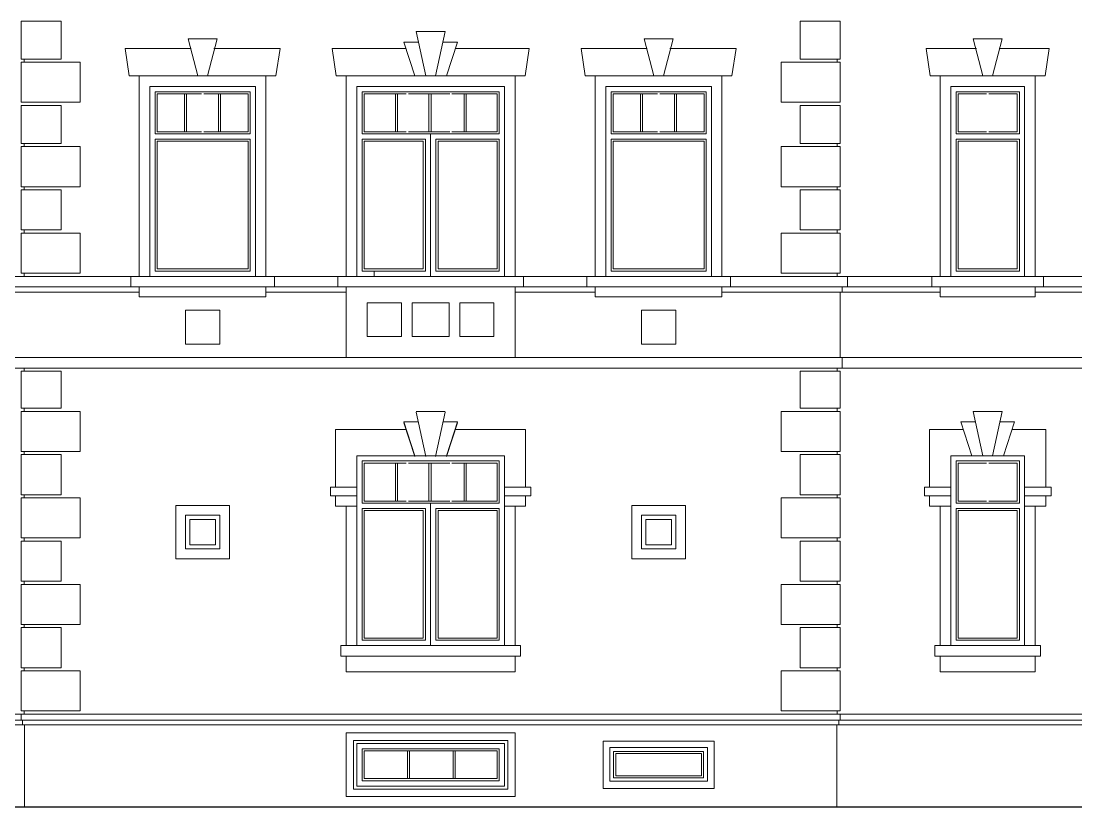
# Model space of a CAD drawing. Header units: millimetres. Extents: x 574812 to 785403, y 231698 to 285481.
# Drawn here: x 717776 to 727769, y 269263 to 276712 of the extents above; entities that cross this region are included whole.
import ezdxf

# ---------------------------------------------------------------- set-up
doc = ezdxf.new("R2010")
doc.units = ezdxf.units.MM
doc.layers.add('WALL-outdoor', color=14, linetype='Continuous', lineweight=30)
doc.layers.add('Баллюстрада', color=7, linetype='Continuous', lineweight=5)

msp = doc.modelspace()

# ---------------------------------------------------------------- linework, layer by layer
at = {"layer": 'WALL-outdoor', "lineweight": 9}
for p, q in [((717775.8, 276712.4), (717775.8, 276352.4)), ((717775.8, 276712.4), (718155.8, 276712.4)), ((718155.8, 276712.4), (718155.8, 276352.4)), ((725155.8, 276712.4), (725155.8, 276352.4)), ((725535.8, 276712.4), (725155.8, 276712.4)), ((725535.8, 276712.4), (725535.8, 276352.4)), ((721610.5, 276192.4), (721518.7, 276612.4)), ((721792.9, 276612.4), (721518.7, 276612.4)), ((721701.1, 276192.4), (721792.9, 276612.4)), ((719450.5, 276192.4), (719358.8, 276544.4)), ((719632.9, 276544.4), (719358.8, 276544.4)), ((719541.2, 276192.4), (719632.9, 276544.4)), ((721505.8, 276192.4), (721402.5, 276512.4)), ((721540.6, 276512.4), (721402.5, 276512.4)), ((721909.1, 276512.4), (721771, 276512.4)), ((721805.8, 276192.4), (721909.1, 276512.4)), ((723770.4, 276192.4), (723678.7, 276544.4)), ((723952.8, 276544.4), (723678.7, 276544.4)), ((723861.1, 276192.4), (723952.8, 276544.4)), ((726888.2, 276192.4), (726796.5, 276544.4)), ((727070.6, 276544.4), (726796.5, 276544.4)), ((726978.9, 276192.4), (727070.6, 276544.4)), ((719388.4, 276451), (718762.4, 276451.1)), ((718801.2, 276192.4), (718762.4, 276451.1)), ((719603.3, 276451), (720229.3, 276451.1)), ((720190.5, 276192.4), (720229.3, 276451.1)), ((721422.3, 276451), (720722.4, 276451)), ((720761.2, 276192.4), (720722.4, 276451)), ((721889.3, 276451), (722589.2, 276451)), ((722550.4, 276192.4), (722589.2, 276451)), ((723708.3, 276451), (723082.3, 276451.1)), ((723121.1, 276192.4), (723082.3, 276451.1)), ((723923.2, 276451), (724549.2, 276451.1)), ((724510.4, 276192.4), (724549.2, 276451.1)), ((726826.1, 276451), (726350.1, 276451.1)), ((726388.9, 276192.4), (726350.1, 276451.1)), ((727041, 276451), (727517, 276451.1)), ((727478.2, 276192.4), (727517, 276451.1)), ((717775.8, 276352.4), (718155.8, 276352.4)), ((717775.8, 276322.4), (717775.8, 275942.4)), ((717775.8, 276322.4), (718335.8, 276322.4)), ((717805.8, 276352.4), (717805.8, 276322.4)), ((718335.8, 276322.4), (718335.8, 275942.4)), ((724975.8, 276322.4), (724975.8, 275942.4)), ((725535.8, 276322.4), (724975.8, 276322.4)), ((725535.8, 276352.4), (725155.8, 276352.4)), ((725505.8, 276352.4), (725505.8, 276322.4)), ((725535.8, 276322.4), (725535.8, 275942.4)), ((719450.5, 276192.4), (718801.2, 276192.4)), ((718895.9, 274292.4), (718895.9, 276192.4)), ((719450.5, 276192.4), (719541.2, 276192.4)), ((719541.2, 276192.4), (720190.5, 276192.4)), ((720095.9, 274292.4), (720095.9, 276192.4)), ((722455.8, 276192.4), (720761.2, 276192.4)), ((720855.8, 274292.4), (720855.8, 276192.4)), ((721610.5, 276192.4), (721701.1, 276192.4)), ((721901.1, 276192.4), (722550.4, 276192.4)), ((722455.8, 274292.4), (722455.8, 276192.4)), ((723770.4, 276192.4), (723121.1, 276192.4)), ((723215.7, 274292.4), (723215.7, 276192.4)), ((723770.4, 276192.4), (723861.1, 276192.4)), ((723861.1, 276192.4), (724510.4, 276192.4)), ((724415.7, 274292.4), (724415.7, 276192.4)), ((726888.2, 276192.4), (726388.9, 276192.4)), ((726483.5, 274292.4), (726483.5, 276192.4)), ((726888.2, 276192.4), (726978.9, 276192.4)), ((726978.9, 276192.4), (727478.2, 276192.4)), ((727383.5, 274292.4), (727383.5, 276192.4)), ((718995.9, 276092.4), (718995.9, 274292.4)), ((719995.9, 276092.4), (718995.9, 276092.4)), ((718995.9, 276092.4), (718995.9, 274292.4)), ((719995.9, 276092.4), (718995.9, 276092.4)), ((718995.9, 276092.4), (718995.9, 274292.4)), ((719995.9, 276092.4), (718995.9, 276092.4)), ((718995.9, 276092.4), (718995.9, 274292.4)), ((718995.9, 276092.4), (718995.9, 276092.4)), ((719945.9, 276042.4), (719045.9, 276042.4)), ((719045.9, 275642.9), (719045.9, 276042.4)), ((719065.9, 276022.4), (719485.9, 276022.4)), ((719065.9, 275662.9), (719065.9, 276022.4)), ((719323.4, 276022.4), (719323.4, 275662.9)), ((719343.4, 276022.4), (719343.4, 275662.9)), ((719645.9, 276092.4), (719345.9, 276092.4)), ((719505.9, 276022.4), (719925.9, 276022.4)), ((719646.3, 276022.4), (719646.3, 275662.9)), ((719666.3, 276022.4), (719666.3, 275662.9)), ((719925.9, 275662.9), (719925.9, 276022.4)), ((719945.9, 276042.4), (719945.9, 275642.9)), ((719995.9, 276092.4), (719995.9, 274292.4)), ((719995.9, 276092.4), (719995.9, 274292.4)), ((719995.9, 276092.4), (719995.9, 274292.4)), ((719995.9, 276092.4), (719995.9, 276092.4)), ((720955.8, 276092.4), (722355.8, 276092.4)), ((720955.8, 276092.4), (720955.8, 274292.4)), ((721005.8, 276042.4), (721444.4, 276042.4)), ((721005.8, 276042.4), (721005.8, 275642.9)), ((721424.4, 276022.4), (721025.8, 276022.4)), ((721025.8, 275662.9), (721025.8, 276022.4)), ((721155.8, 276092.4), (722155.8, 276092.4)), ((721323.2, 276022.4), (721323.2, 275662.9)), ((721343.2, 276022.4), (721343.2, 275662.9)), ((721444.4, 276042.4), (721877, 276042.4)), ((721837.1, 276022.4), (721444.5, 276022.4)), ((721505.8, 276092.4), (721805.8, 276092.4)), ((721639.4, 276022.4), (721639.4, 275662.9)), ((721659.4, 276022.4), (721659.4, 275662.9)), ((721705.8, 276042.4), (722305.8, 276042.4)), ((722285.8, 276022.4), (721857.1, 276022.4)), ((721972.9, 276022.4), (721972.9, 275662.9)), ((721992.9, 276022.4), (721992.9, 275662.9)), ((722285.8, 275662.9), (722285.8, 276022.4)), ((722305.8, 275642.9), (722305.8, 276042.4)), ((722355.8, 276092.4), (722355.8, 274292.4)), ((723315.7, 276092.4), (723315.7, 274292.4)), ((724315.7, 276092.4), (723315.7, 276092.4)), ((723315.7, 276092.4), (723315.7, 274292.4)), ((724315.7, 276092.4), (723315.7, 276092.4)), ((723315.7, 276092.4), (723315.7, 274292.4)), ((724315.7, 276092.4), (723315.7, 276092.4)), ((723315.7, 276092.4), (723315.7, 274292.4)), ((723315.7, 276092.4), (723315.7, 276092.4)), ((724265.7, 276042.4), (723365.7, 276042.4)), ((723365.7, 275642.9), (723365.7, 276042.4)), ((723385.7, 276022.4), (723805.7, 276022.4)), ((723385.7, 275662.9), (723385.7, 276022.4)), ((723643.3, 276022.4), (723643.3, 275662.9)), ((723663.3, 276022.4), (723663.3, 275662.9)), ((723965.7, 276092.4), (723665.7, 276092.4)), ((723825.7, 276022.4), (724245.7, 276022.4)), ((723966.2, 276022.4), (723966.2, 275662.9)), ((723986.2, 276022.4), (723986.2, 275662.9)), ((724245.7, 275662.9), (724245.7, 276022.4)), ((724265.7, 276042.4), (724265.7, 275642.9)), ((724315.7, 276092.4), (724315.7, 274292.4)), ((724315.7, 276092.4), (724315.7, 274292.4)), ((724315.7, 276092.4), (724315.7, 274292.4)), ((724315.7, 276092.4), (724315.7, 276092.4)), ((726583.5, 276092.4), (726583.5, 274292.4)), ((727283.5, 276092.4), (726583.5, 276092.4)), ((726583.5, 276092.4), (726583.5, 274292.4)), ((727283.5, 276092.4), (726583.5, 276092.4)), ((726583.5, 276092.4), (726583.5, 274292.4)), ((727283.5, 276092.4), (726583.5, 276092.4)), ((726583.5, 276092.4), (726583.5, 274292.4)), ((726583.5, 276092.4), (726583.5, 276092.4)), ((727233.5, 276042.4), (726633.5, 276042.4)), ((726633.5, 275642.9), (726633.5, 276042.4)), ((726653.5, 276022.4), (726923.5, 276022.4)), ((726653.5, 275662.9), (726653.5, 276022.4)), ((727083.5, 276092.4), (726783.5, 276092.4)), ((726943.5, 276022.4), (727213.5, 276022.4)), ((727213.5, 275662.9), (727213.5, 276022.4)), ((727233.5, 276042.4), (727233.5, 275642.9)), ((727283.5, 276092.4), (727283.5, 274292.4)), ((727283.5, 276092.4), (727283.5, 274292.4)), ((727283.5, 276092.4), (727283.5, 274292.4)), ((727283.5, 276092.4), (727283.5, 276092.4)), ((717775.8, 275942.4), (718335.8, 275942.4)), ((717775.8, 275912.4), (717775.8, 275552.4)), ((717775.8, 275912.4), (718155.8, 275912.4)), ((718155.8, 275912.4), (718155.8, 275552.4)), ((725535.8, 275942.4), (724975.8, 275942.4)), ((725155.8, 275912.4), (725155.8, 275552.4)), ((725535.8, 275912.4), (725155.8, 275912.4)), ((725535.8, 275912.4), (725535.8, 275552.4)), ((719045.9, 275642.9), (719945.9, 275642.9)), ((719485.9, 275662.9), (719065.9, 275662.9)), ((719925.9, 275662.9), (719505.9, 275662.9)), ((721005.8, 275642.9), (721444.4, 275642.9)), ((721424.4, 275662.9), (721025.8, 275662.9)), ((721444.4, 275642.9), (721877, 275642.9)), ((721837.1, 275662.9), (721444.5, 275662.9)), ((721655.8, 274292.4), (721655.8, 275642.9)), ((722305.8, 275642.9), (721655.8, 275642.9)), ((721857.1, 275662.9), (722285.8, 275662.9)), ((723365.7, 275642.9), (724265.7, 275642.9)), ((723805.7, 275662.9), (723385.7, 275662.9)), ((724245.7, 275662.9), (723825.7, 275662.9)), ((726633.5, 275642.9), (727233.5, 275642.9)), ((726923.5, 275662.9), (726653.5, 275662.9)), ((727213.5, 275662.9), (726943.5, 275662.9)), ((717775.8, 275552.4), (718155.8, 275552.4)), ((717775.8, 275522.4), (717775.8, 275142.4)), ((717775.8, 275522.4), (718335.8, 275522.4)), ((717805.8, 275552.4), (717805.8, 275522.4)), ((718335.8, 275522.4), (718335.8, 275142.4)), ((719045.9, 274342.4), (719045.9, 275592.9)), ((719045.9, 275592.9), (719945.9, 275592.9)), ((719065.9, 274362.4), (719065.9, 275572.9)), ((719065.9, 275572.9), (719925.9, 275572.9)), ((719925.9, 274362.4), (719925.9, 275572.9)), ((719945.9, 275592.9), (719945.9, 274342.4)), ((719945.9, 275192.4), (719945.9, 275563)), ((721005.8, 275592.9), (721605.8, 275592.9)), ((721005.8, 275592.9), (721005.8, 274342.4)), ((721585.8, 275572.9), (721025.8, 275572.9)), ((721025.8, 274362.4), (721025.8, 275572.9)), ((721585.8, 274362.4), (721585.8, 275572.9)), ((721605.8, 274342.4), (721605.8, 275592.9)), ((722305.8, 275592.9), (721705.8, 275592.9)), ((721705.8, 274342.4), (721705.8, 275592.9)), ((722285.8, 275572.9), (721725.8, 275572.9)), ((721725.8, 274362.4), (721725.8, 275572.9)), ((721865.8, 275572.9), (721862.8, 275572.9)), ((722285.8, 274362.4), (722285.8, 275572.9)), ((722305.8, 275592.9), (722305.8, 274342.4)), ((723365.7, 274342.4), (723365.7, 275592.9)), ((723365.7, 275592.9), (724265.7, 275592.9)), ((723385.7, 274362.4), (723385.7, 275572.9)), ((723385.7, 275572.9), (724245.7, 275572.9)), ((724245.7, 274362.4), (724245.7, 275572.9)), ((724265.7, 275592.9), (724265.7, 274342.4)), ((724265.7, 275192.4), (724265.7, 275563)), ((724975.8, 275522.4), (724975.8, 275142.4)), ((725535.8, 275522.4), (724975.8, 275522.4)), ((725535.8, 275552.4), (725155.8, 275552.4)), ((725505.8, 275552.4), (725505.8, 275522.4)), ((725535.8, 275522.4), (725535.8, 275142.4)), ((726633.5, 274342.4), (726633.5, 275592.9)), ((726633.5, 275592.9), (727233.5, 275592.9)), ((726653.5, 274362.4), (726653.5, 275572.9)), ((726653.5, 275572.9), (727213.5, 275572.9)), ((727213.5, 274362.4), (727213.5, 275572.9)), ((727233.5, 275592.9), (727233.5, 274342.4)), ((727233.5, 275192.4), (727233.5, 275563)), ((717775.8, 275142.4), (718335.8, 275142.4)), ((717775.8, 275112.4), (717775.8, 274732.4)), ((717775.8, 275112.4), (718155.8, 275112.4)), ((717805.8, 275142.4), (717805.8, 275112.4)), ((718155.8, 275112.4), (718155.8, 274732.4)), ((725535.8, 275142.4), (724975.8, 275142.4)), ((725155.8, 275112.4), (725155.8, 274732.4)), ((725535.8, 275112.4), (725155.8, 275112.4)), ((725505.8, 275142.4), (725505.8, 275112.4)), ((725535.8, 275112.4), (725535.8, 274732.4)), ((717775.8, 274732.4), (718155.8, 274732.4)), ((717805.8, 274732.4), (717805.8, 274702.4)), ((725535.8, 274732.4), (725155.8, 274732.4)), ((725505.8, 274732.4), (725505.8, 274702.4)), ((717775.8, 274702.4), (717775.8, 274322.4)), ((717775.8, 274702.4), (718335.8, 274702.4)), ((718335.8, 274702.4), (718335.8, 274322.4)), ((724975.8, 274702.4), (724975.8, 274322.4)), ((725535.8, 274702.4), (724975.8, 274702.4)), ((725535.8, 274702.4), (725535.8, 274322.4)), ((717775.8, 274322.4), (718335.8, 274322.4)), ((717805.8, 274322.4), (717805.8, 274292.4)), ((719945.9, 274342.4), (719045.9, 274342.4)), ((719065.9, 274362.4), (719925.9, 274362.4)), ((721005.8, 274342.4), (721605.8, 274342.4)), ((721585.8, 274362.4), (721025.8, 274362.4)), ((721119.3, 274342.4), (721119.3, 274292.4)), ((721585.8, 274362.4), (721400.8, 274362.4)), ((721705.8, 274342.4), (722305.8, 274342.4)), ((722285.8, 274362.4), (721725.8, 274362.4)), ((721910.8, 274362.4), (721725.8, 274362.4)), ((724265.7, 274342.4), (723365.7, 274342.4)), ((723385.7, 274362.4), (724245.7, 274362.4)), ((725535.8, 274322.4), (724975.8, 274322.4)), ((725505.8, 274322.4), (725505.8, 274292.4)), ((727233.5, 274342.4), (726633.5, 274342.4)), ((726653.5, 274362.4), (727213.5, 274362.4)), ((731093.5, 274292.4), (712905.8, 274292.4)), ((717775.8, 274292.4), (718155.8, 274292.4)), ((717775.8, 274292.4), (718155.8, 274292.4)), ((718816.2, 274292.4), (718816.2, 274192.4)), ((720145.9, 274292.4), (718921.8, 274292.4)), ((719995.9, 274292.4), (718995.9, 274292.4)), ((719995.9, 274292.4), (718995.9, 274292.4)), ((719995.9, 274292.4), (718995.9, 274292.4)), ((720175.5, 274292.4), (720175.5, 274192.4)), ((720776.2, 274292.4), (720776.2, 274192.4)), ((722505.8, 274292.4), (720805.8, 274292.4)), ((720955.8, 274292.4), (722355.8, 274292.4)), ((721155.8, 274292.4), (722155.8, 274292.4)), ((722535.4, 274292.4), (722535.4, 274192.4)), ((723136.1, 274292.4), (723136.1, 274192.4)), ((724465.7, 274292.4), (723241.6, 274292.4)), ((724315.7, 274292.4), (723315.7, 274292.4)), ((724315.7, 274292.4), (723315.7, 274292.4)), ((724315.7, 274292.4), (723315.7, 274292.4)), ((724495.4, 274292.4), (724495.4, 274192.4)), ((725535.8, 274292.4), (725155.8, 274292.4)), ((725535.8, 274292.4), (725155.8, 274292.4)), ((725605.8, 274292.4), (725605.8, 274192.4)), ((726403.9, 274292.4), (726403.9, 274192.4)), ((727433.5, 274292.4), (726509.4, 274292.4)), ((727283.5, 274292.4), (726583.5, 274292.4)), ((727283.5, 274292.4), (726583.5, 274292.4)), ((727283.5, 274292.4), (726583.5, 274292.4)), ((727463.2, 274292.4), (727463.2, 274192.4)), ((731093.5, 274192.4), (712905.8, 274192.4)), ((718895.9, 274142.4), (715061.2, 274142.4)), ((718895.9, 274099.6), (718895.9, 274192.4)), ((718895.9, 274192.4), (718895.9, 274099.6)), ((718921.8, 274192.4), (720145.9, 274192.4)), ((720095.9, 274099.6), (720095.9, 274192.4)), ((720095.9, 274192.4), (720095.9, 274099.6)), ((720855.8, 274142.4), (720095.9, 274142.4)), ((722505.8, 274192.4), (720805.8, 274192.4)), ((720855.8, 273522.4), (720855.8, 274192.4)), ((722455.8, 273522.4), (722455.8, 274192.4)), ((723215.7, 274142.4), (722455.8, 274142.4)), ((723215.7, 274099.6), (723215.7, 274192.4)), ((723215.7, 274192.4), (723215.7, 274099.6)), ((723241.6, 274192.4), (724465.7, 274192.4)), ((724415.7, 274099.6), (724415.7, 274192.4)), ((724415.7, 274192.4), (724415.7, 274099.6)), ((726483.5, 274142.4), (724415.7, 274142.4)), ((725535.8, 274142.4), (725535.8, 273522.4)), ((725555.8, 274192.4), (725555.8, 274142.4)), ((726483.5, 274099.6), (726483.5, 274192.4)), ((726483.5, 274192.4), (726483.5, 274099.6)), ((726509.4, 274192.4), (727433.5, 274192.4)), ((727383.5, 274099.6), (727383.5, 274192.4)), ((727383.5, 274192.4), (727383.5, 274099.6)), ((728381.4, 274142.4), (727383.5, 274142.4)), ((718895.9, 274099.6), (720095.9, 274099.6)), ((721055.8, 273722.4), (721055.8, 274042.4)), ((721380.8, 274042.4), (721055.8, 274042.4)), ((721380.8, 274042.4), (721380.8, 273722.4)), ((721480.8, 274042.4), (721480.8, 273722.4)), ((721830.8, 274042.4), (721480.8, 274042.4)), ((721830.8, 274042.4), (721830.8, 273722.4)), ((722255.8, 274042.4), (721930.8, 274042.4)), ((721930.8, 274042.4), (721930.8, 273722.4)), ((722255.8, 273722.4), (722255.8, 274042.4)), ((723215.7, 274099.6), (724415.7, 274099.6)), ((726483.5, 274099.6), (727383.5, 274099.6)), ((719658.4, 273971), (719333.4, 273971)), ((719333.4, 273651), (719333.4, 273971)), ((719658.4, 273971), (719658.4, 273651)), ((723653.2, 273971), (723978.2, 273971)), ((723653.2, 273971), (723653.2, 273651)), ((723978.2, 273651), (723978.2, 273971)), ((721380.8, 273722.4), (721055.8, 273722.4)), ((721830.8, 273722.4), (721480.8, 273722.4)), ((722255.8, 273722.4), (721930.8, 273722.4)), ((719658.4, 273651), (719333.4, 273651)), ((723653.2, 273651), (723978.2, 273651)), ((722455.8, 273522.4), (712955.8, 273522.4)), ((731093.5, 273522.4), (722455.8, 273522.4)), ((725555.8, 273522.4), (725555.8, 273422.4)), ((724795.3, 273422.4), (712955.8, 273422.4)), ((717775.8, 273422.4), (718335.8, 273422.4)), ((717775.8, 273422.4), (731093.5, 273422.4)), ((717775.8, 273422.4), (718155.8, 273422.4)), ((717805.8, 273422.4), (717805.8, 273392.4)), ((725535.8, 273422.4), (724975.8, 273422.4)), ((725535.8, 273422.4), (725155.8, 273422.4)), ((725505.8, 273422.4), (725505.8, 273392.4)), ((717775.8, 273392.4), (717775.8, 273042.4)), ((717775.8, 273392.4), (718155.8, 273392.4)), ((718155.8, 273392.4), (718155.8, 273042.4)), ((725155.8, 273392.4), (725155.8, 273042.4)), ((725535.8, 273392.4), (725155.8, 273392.4)), ((725535.8, 273392.4), (725535.8, 273042.4)), ((717775.8, 273042.4), (718155.8, 273042.4)), ((717805.8, 273042.4), (717805.8, 273012.4)), ((725535.8, 273042.4), (725155.8, 273042.4)), ((725505.8, 273042.4), (725505.8, 273012.4)), ((717775.8, 273012.4), (717775.8, 272632.4)), ((717775.8, 273012.4), (717775.8, 272632.4)), ((717775.8, 273012.4), (718335.8, 273012.4)), ((718335.8, 273012.4), (718335.8, 272632.4)), ((718335.8, 273012.4), (718335.8, 272632.4)), ((721518.7, 273012.4), (721792.9, 273012.4)), ((721610.5, 272583.7), (721518.7, 273003.7)), ((721701.1, 272583.7), (721792.9, 273003.7)), ((724975.8, 273012.4), (724975.8, 272632.4)), ((724975.8, 273012.4), (724975.8, 272632.4)), ((725535.8, 273012.4), (724975.8, 273012.4)), ((725535.8, 273012.4), (725535.8, 272632.4)), ((725535.8, 273012.4), (725535.8, 272632.4)), ((726888.2, 272592.4), (726796.5, 273012.4)), ((727070.6, 273012.4), (726796.5, 273012.4)), ((726978.9, 272592.4), (727070.6, 273012.4)), ((720755.8, 272842.4), (721425.1, 272842.4)), ((720755.8, 272292.9), (720755.8, 272842.4)), ((721505.8, 272592.4), (721402.5, 272912.4)), ((721402.5, 272912.4), (721540.6, 272912.4)), ((721505.8, 272583.7), (721402.5, 272903.7)), ((721771, 272912.4), (721909.1, 272912.4)), ((721805.8, 272592.4), (721909.1, 272912.4)), ((721805.8, 272583.7), (721909.1, 272903.7)), ((721886.5, 272842.4), (722555.8, 272842.4)), ((722555.8, 272292.9), (722555.8, 272842.4)), ((726383.5, 272292.9), (726383.5, 272842.4)), ((726702.8, 272842.4), (726383.5, 272842.4)), ((726783.5, 272592.4), (726680.2, 272912.4)), ((726818.3, 272912.4), (726680.2, 272912.4)), ((727186.9, 272912.4), (727048.8, 272912.4)), ((727083.5, 272592.4), (727186.9, 272912.4)), ((727483.5, 272842.4), (727164.3, 272842.4)), ((727483.5, 272292.9), (727483.5, 272842.4)), ((717775.8, 272632.4), (718335.8, 272632.4)), ((717775.8, 272632.4), (718335.8, 272632.4)), ((717805.8, 272632.4), (717805.8, 272602.4)), ((725535.8, 272632.4), (724975.8, 272632.4)), ((725535.8, 272632.4), (724975.8, 272632.4)), ((725505.8, 272632.4), (725505.8, 272602.4)), ((717775.8, 272602.4), (718155.8, 272602.4)), ((717775.8, 272602.4), (717775.8, 272222.4)), ((718155.8, 272602.4), (718155.8, 272222.4)), ((720955.8, 272592.4), (722355.8, 272592.4)), ((720955.8, 272592.4), (720955.8, 270792.4)), ((721005.8, 272542.4), (721444.4, 272542.4)), ((721005.8, 272542.4), (721005.8, 272142.9)), ((721424.4, 272522.4), (721025.8, 272522.4)), ((721025.8, 272162.9), (721025.8, 272522.4)), ((721155.8, 272592.4), (722155.8, 272592.4)), ((721323.2, 272522.4), (721323.2, 272162.9)), ((721343.2, 272522.4), (721343.2, 272162.9)), ((721444.4, 272542.4), (721877, 272542.4)), ((721837.1, 272522.4), (721444.5, 272522.4)), ((721505.8, 272592.4), (721805.8, 272592.4)), ((721639.4, 272522.4), (721639.4, 272162.9)), ((721659.4, 272522.4), (721659.4, 272162.9)), ((721705.8, 272542.4), (722305.8, 272542.4)), ((722285.8, 272522.4), (721857.1, 272522.4)), ((721972.9, 272522.4), (721972.9, 272162.9)), ((721992.9, 272522.4), (721992.9, 272162.9)), ((722285.8, 272162.9), (722285.8, 272522.4)), ((722305.8, 272142.9), (722305.8, 272542.4)), ((722355.8, 272592.4), (722355.8, 270792.4)), ((725535.8, 272602.4), (725155.8, 272602.4)), ((725155.8, 272602.4), (725155.8, 272222.4)), ((725535.8, 272602.4), (725535.8, 272222.4)), ((726583.5, 272592.4), (726583.5, 270792.4)), ((727283.5, 272592.4), (726583.5, 272592.4)), ((726583.5, 272592.4), (726583.5, 270792.4)), ((727283.5, 272592.4), (726583.5, 272592.4)), ((726583.5, 272592.4), (726583.5, 270792.4)), ((727283.5, 272592.4), (726583.5, 272592.4)), ((726583.5, 272592.4), (726583.5, 270792.4)), ((727233.5, 272542.4), (726633.5, 272542.4)), ((726633.5, 272142.9), (726633.5, 272542.4)), ((726653.5, 272522.4), (726923.5, 272522.4)), ((726653.5, 272162.9), (726653.5, 272522.4)), ((727083.5, 272592.4), (726783.5, 272592.4)), ((726943.5, 272522.4), (727213.5, 272522.4)), ((727213.5, 272162.9), (727213.5, 272522.4)), ((727233.5, 272542.4), (727233.5, 272142.9)), ((727283.5, 272592.4), (727283.5, 270792.4)), ((727283.5, 272592.4), (727283.5, 270792.4)), ((727283.5, 272592.4), (727283.5, 270792.4)), ((717775.8, 272222.4), (718155.8, 272222.4)), ((717805.8, 272222.4), (717805.8, 272192.4)), ((720705.8, 272212.9), (720705.8, 272292.9)), ((720955.8, 272292.9), (720705.8, 272292.9)), ((722355.8, 272292.9), (722605.8, 272292.9)), ((722605.8, 272212.9), (722605.8, 272292.9)), ((725535.8, 272222.4), (725155.8, 272222.4)), ((725505.8, 272222.4), (725505.8, 272192.4)), ((726333.5, 272212.9), (726333.5, 272292.9)), ((726583.5, 272292.9), (726333.5, 272292.9)), ((727283.5, 272292.9), (727533.5, 272292.9)), ((727533.5, 272212.9), (727533.5, 272292.9)), ((717775.8, 272192.4), (718335.8, 272192.4)), ((717775.8, 272192.4), (717775.8, 271812.4)), ((718335.8, 272192.4), (718335.8, 271812.4)), ((719751.1, 272121.8), (719240.6, 272121.8)), ((719240.6, 271616.3), (719240.6, 272121.8)), ((719751.1, 272121.8), (719751.1, 271616.3)), ((720955.8, 272212.9), (720705.8, 272212.9)), ((720755.8, 272113), (720755.8, 272212.9)), ((721005.8, 272142.9), (721444.4, 272142.9)), ((721424.4, 272162.9), (721025.8, 272162.9)), ((721444.4, 272142.9), (721877, 272142.9)), ((721837.1, 272162.9), (721444.5, 272162.9)), ((721655.8, 270792.4), (721655.8, 272142.9)), ((722305.8, 272142.9), (721655.8, 272142.9)), ((721857.1, 272162.9), (722285.8, 272162.9)), ((722355.8, 272212.9), (722605.8, 272212.9)), ((722555.8, 272113), (722555.8, 272212.9)), ((723560.5, 272121.8), (724071, 272121.8)), ((723560.5, 272121.8), (723560.5, 271616.3)), ((724071, 271616.3), (724071, 272121.8)), ((725535.8, 272192.4), (724975.8, 272192.4)), ((724975.8, 272192.4), (724975.8, 271812.4)), ((725535.8, 272192.4), (725535.8, 271812.4)), ((726583.5, 272212.9), (726333.5, 272212.9)), ((726383.5, 272113), (726383.5, 272212.9)), ((726633.5, 272142.9), (727233.5, 272142.9)), ((726923.5, 272162.9), (726653.5, 272162.9)), ((727213.5, 272162.9), (726943.5, 272162.9)), ((727283.5, 272212.9), (727533.5, 272212.9)), ((727483.5, 272113), (727483.5, 272212.9)), ((719658.4, 272029), (719333.4, 272029)), ((719333.4, 271709), (719333.4, 272029)), ((719658.4, 272029), (719658.4, 271709)), ((720955.8, 272113), (720755.8, 272113)), ((720855.8, 270792.4), (720855.8, 272113)), ((721005.8, 272092.9), (721605.8, 272092.9)), ((721005.8, 272092.9), (721005.8, 270842.4)), ((721585.8, 272072.9), (721025.8, 272072.9)), ((721025.8, 270862.4), (721025.8, 272072.9)), ((721585.8, 270862.4), (721585.8, 272072.9)), ((721605.8, 270842.4), (721605.8, 272092.9)), ((722305.8, 272092.9), (721705.8, 272092.9)), ((721705.8, 270842.4), (721705.8, 272092.9)), ((722285.8, 272072.9), (721725.8, 272072.9)), ((721725.8, 270862.4), (721725.8, 272072.9)), ((721865.8, 272072.9), (721862.8, 272072.9)), ((722285.8, 270862.4), (722285.8, 272072.9)), ((722305.8, 272092.9), (722305.8, 270842.4)), ((722355.8, 272113), (722555.8, 272113)), ((722455.8, 270792.4), (722455.8, 272113)), ((723653.2, 272029), (723978.2, 272029)), ((723653.2, 272029), (723653.2, 271709)), ((723978.2, 271709), (723978.2, 272029)), ((726383.5, 272113), (726583.5, 272113)), ((726483.5, 270792.4), (726483.5, 272113)), ((726633.5, 270842.4), (726633.5, 272092.9)), ((726633.5, 272092.9), (727233.5, 272092.9)), ((726653.5, 270862.4), (726653.5, 272072.9)), ((726653.5, 272072.9), (727213.5, 272072.9)), ((727213.5, 270862.4), (727213.5, 272072.9)), ((727233.5, 272092.9), (727233.5, 270842.4)), ((727233.5, 271692.4), (727233.5, 272063)), ((727483.5, 272113), (727283.5, 272113)), ((727383.5, 270792.4), (727383.5, 272113)), ((719373.4, 271749), (719373.4, 271989)), ((719618.4, 271989), (719373.4, 271989)), ((719618.4, 271989), (719618.4, 271749)), ((723693.2, 271989), (723938.2, 271989)), ((723693.2, 271989), (723693.2, 271749)), ((723938.2, 271749), (723938.2, 271989)), ((717775.8, 271812.4), (718335.8, 271812.4)), ((717775.8, 271782.4), (718155.8, 271782.4)), ((717775.8, 271782.4), (717775.8, 271402.4)), ((717805.8, 271812.4), (717805.8, 271782.4)), ((718155.8, 271782.4), (718155.8, 271402.4)), ((719618.4, 271749), (719373.4, 271749)), ((723693.2, 271749), (723938.2, 271749)), ((725535.8, 271812.4), (724975.8, 271812.4)), ((725535.8, 271782.4), (725155.8, 271782.4)), ((725155.8, 271782.4), (725155.8, 271402.4)), ((725505.8, 271812.4), (725505.8, 271782.4)), ((725535.8, 271782.4), (725535.8, 271402.4)), ((719751.1, 271616.3), (719240.6, 271616.3)), ((719658.4, 271709), (719333.4, 271709)), ((723560.5, 271616.3), (724071, 271616.3)), ((723653.2, 271709), (723978.2, 271709)), ((717775.8, 271402.4), (718155.8, 271402.4)), ((717775.8, 271372.4), (717775.8, 270992.4)), ((717775.8, 271372.4), (718335.8, 271372.4)), ((717805.8, 271402.4), (717805.8, 271372.4)), ((718335.8, 271372.4), (718335.8, 270992.4)), ((724975.8, 271372.4), (724975.8, 270992.4)), ((725535.8, 271372.4), (724975.8, 271372.4)), ((725535.8, 271402.4), (725155.8, 271402.4)), ((725505.8, 271402.4), (725505.8, 271372.4)), ((725535.8, 271372.4), (725535.8, 270992.4)), ((717775.8, 270992.4), (718335.8, 270992.4)), ((717775.8, 270962.4), (717775.8, 270582.4)), ((717775.8, 270962.4), (718155.8, 270962.4)), ((717805.8, 270992.4), (717805.8, 270962.4)), ((718155.8, 270962.4), (718155.8, 270582.4)), ((725535.8, 270992.4), (724975.8, 270992.4)), ((725155.8, 270962.4), (725155.8, 270582.4)), ((725535.8, 270962.4), (725155.8, 270962.4)), ((725505.8, 270992.4), (725505.8, 270962.4)), ((725535.8, 270962.4), (725535.8, 270582.4)), ((721005.8, 270842.4), (721605.8, 270842.4)), ((721585.8, 270862.4), (721025.8, 270862.4)), ((721585.8, 270862.4), (721400.8, 270862.4)), ((721705.8, 270842.4), (722305.8, 270842.4)), ((722285.8, 270862.4), (721725.8, 270862.4)), ((721910.8, 270862.4), (721725.8, 270862.4)), ((727233.5, 270842.4), (726633.5, 270842.4)), ((726653.5, 270862.4), (727213.5, 270862.4)), ((722505.8, 270792.4), (720805.8, 270792.4)), ((720805.8, 270792.4), (720805.8, 270692.4)), ((720955.8, 270792.4), (722355.8, 270792.4)), ((721155.8, 270792.4), (722155.8, 270792.4)), ((722505.8, 270792.4), (722505.8, 270692.4)), ((726433.5, 270792.4), (726433.5, 270692.4)), ((727433.5, 270792.4), (726433.5, 270792.4)), ((727283.5, 270792.4), (726583.5, 270792.4)), ((727283.5, 270792.4), (726583.5, 270792.4)), ((727283.5, 270792.4), (726583.5, 270792.4)), ((727433.5, 270792.4), (727433.5, 270692.4)), ((722505.8, 270692.4), (720805.8, 270692.4)), ((720855.8, 270542.4), (720855.8, 270692.4)), ((720855.8, 270692.4), (720855.8, 270542.4)), ((722455.8, 270542.4), (722455.8, 270692.4)), ((722455.8, 270692.4), (722455.8, 270542.4)), ((726433.5, 270692.4), (727433.5, 270692.4)), ((726483.5, 270542.4), (726483.5, 270692.4)), ((726483.5, 270692.4), (726483.5, 270542.4)), ((727383.5, 270542.4), (727383.5, 270692.4)), ((727383.5, 270692.4), (727383.5, 270542.4)), ((717775.8, 270582.4), (718155.8, 270582.4)), ((717775.8, 270552.4), (717775.8, 270172.4)), ((717775.8, 270552.4), (718335.8, 270552.4)), ((717805.8, 270582.4), (717805.8, 270552.4)), ((718335.8, 270552.4), (718335.8, 270172.4)), ((722455.8, 270542.4), (720855.8, 270542.4)), ((724975.8, 270552.4), (724975.8, 270172.4)), ((725535.8, 270552.4), (724975.8, 270552.4)), ((725535.8, 270582.4), (725155.8, 270582.4)), ((725505.8, 270582.4), (725505.8, 270552.4)), ((725535.8, 270552.4), (725535.8, 270172.4)), ((726483.5, 270542.4), (727383.5, 270542.4)), ((712975.8, 270142.4), (733164.7, 270142.4)), ((717775.8, 270172.4), (718335.8, 270172.4)), ((717775.8, 270142.4), (717775.8, 270084.2)), ((717805.8, 270172.4), (717805.8, 270142.4)), ((725535.8, 270172.4), (724975.8, 270172.4)), ((725505.8, 270172.4), (725505.8, 270142.4)), ((725535.8, 270142.4), (725535.8, 270084.2)), ((712975.8, 270084.2), (733164.7, 270084.2)), ((712975.8, 270084.2), (733164.7, 270084.2)), ((712989.3, 270042.4), (733151.2, 270042.4)), ((717789.3, 270084.2), (717789.3, 270042.4)), ((717807.2, 270042.4), (717807.2, 269263.1)), ((725504.4, 270042.4), (725504.4, 269263.1)), ((725522.3, 270084.2), (725522.3, 270042.4)), ((720855.8, 269964), (720855.8, 269361.4)), ((720855.8, 269964), (722455.8, 269964)), ((722455.8, 269964), (722455.8, 269361.4)), ((720925.8, 269894), (720925.8, 269431.4)), ((720925.8, 269894), (722385.8, 269894)), ((720955.8, 269864), (722355.8, 269864)), ((720955.8, 269864), (720955.8, 269461.4)), ((721155.8, 269864), (722155.8, 269864)), ((721505.8, 269864), (721805.8, 269864)), ((722355.8, 269864), (722355.8, 269461.4)), ((722385.8, 269894), (722385.8, 269431.4)), ((723289.7, 269437.8), (723289.7, 269887.9)), ((723289.7, 269887.9), (724341.8, 269887.9)), ((723353.6, 269827.1), (723353.6, 269507.8)), ((723353.6, 269827.1), (724277.8, 269827.1)), ((724277.8, 269827.1), (724277.8, 269507.8)), ((724341.8, 269437.8), (724341.8, 269887.9)), ((721005.8, 269814), (721444.4, 269814)), ((721005.8, 269814), (721005.8, 269511.4)), ((722285.8, 269794), (721025.8, 269794)), ((721025.8, 269531.4), (721025.8, 269794)), ((721436.6, 269794), (721436.6, 269531.4)), ((721444.4, 269814), (721877, 269814)), ((721456.6, 269794), (721456.6, 269531.4)), ((721705.8, 269814), (722305.8, 269814)), ((721869.6, 269794), (721869.6, 269531.4)), ((721889.6, 269794), (721889.6, 269531.4)), ((722285.8, 269531.4), (722285.8, 269794)), ((722305.8, 269511.4), (722305.8, 269814)), ((723389.7, 269788), (723389.7, 269537.8)), ((723389.7, 269788), (724241.8, 269788)), ((723409.7, 269557.8), (723409.7, 269768)), ((724221.8, 269768), (723409.7, 269768)), ((724221.8, 269557.8), (724221.8, 269768)), ((724241.8, 269788), (724241.8, 269537.8)), ((721639.4, 269531.4), (721025.8, 269531.4)), ((721639.4, 269531.4), (722285.8, 269531.4)), ((723389.7, 269537.8), (724241.8, 269537.8)), ((724221.8, 269557.8), (723409.7, 269557.8)), ((720925.8, 269431.4), (722385.8, 269431.4)), ((720955.8, 269461.4), (722355.8, 269461.4)), ((721005.8, 269511.4), (721444.4, 269511.4)), ((721444.4, 269511.4), (722305.8, 269511.4)), ((723289.7, 269437.8), (724341.8, 269437.8)), ((723353.6, 269507.8), (724277.8, 269507.8)), ((720855.8, 269361.4), (722455.8, 269361.4)), ((720955.8, 269361.4), (722355.8, 269361.4))]:
    msp.add_line(p, q, dxfattribs=at)
at = {"layer": 'Баллюстрада', "lineweight": 30}
msp.add_line((704255.3, 269263.1), (742255.3, 269263.1), dxfattribs=at)

doc.saveas('drawing.dxf')
